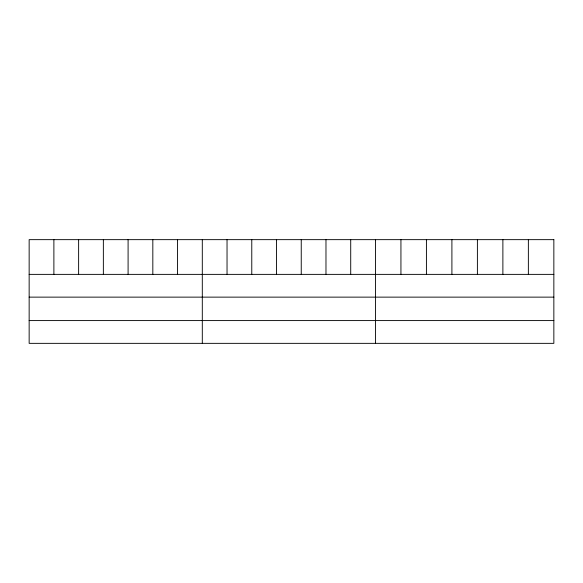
<?xml version="1.0" encoding="UTF-8"?>
<svg xmlns="http://www.w3.org/2000/svg" width="583" height="583" viewBox="0 0 583 583"><rect width="100%" height="100%" fill="white"/><g stroke="black" fill="none" stroke-linecap="round" stroke-linejoin="round"><path stroke-width="0.87" d="M29.15 274.374L553.85 274.374M29.15 297.133L553.85 297.133M29.15 320.584L553.85 320.584M528.366 239.649L528.366 274.374M502.881 239.649L502.881 274.374M477.397 239.649L477.397 274.374M451.905 239.649L451.905 274.374M426.421 239.649L426.421 274.374M400.936 239.649L400.936 274.374M375.452 239.649L375.452 343.351M350.718 239.649L350.718 274.374M325.977 239.649L325.977 274.374M301.243 239.649L301.243 274.374M276.51 239.649L276.51 274.374M251.776 239.649L251.776 274.374M227.035 239.649L227.035 274.374M202.301 239.649L202.301 343.351M177.567 239.649L177.567 274.374M152.826 239.649L152.826 274.374M128.092 239.649L128.092 274.374M103.359 239.649L103.359 274.374M78.625 239.649L78.625 274.374M53.884 239.649L53.884 274.374M553.85 239.649L29.15 239.649L29.15 343.351L553.85 343.351L553.85 239.649"/></g></svg>
